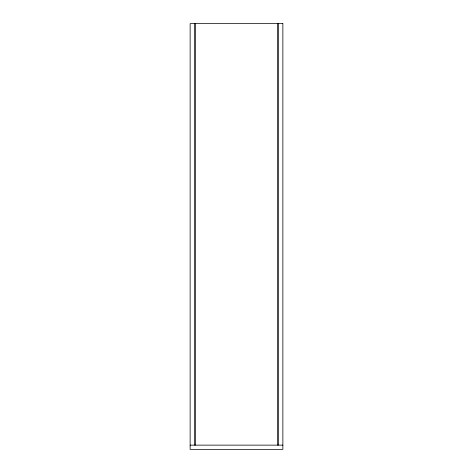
<?xml version="1.0" encoding="UTF-8"?>
<svg xmlns="http://www.w3.org/2000/svg" width="473" height="473" viewBox="0 0 473 473"><rect width="100%" height="100%" fill="white"/><g stroke="black" fill="none" stroke-linecap="round" stroke-linejoin="round"><path stroke-width="0.71" d="M190.134 445.134L282.866 445.134M278.65 23.65L278.65 445.134M277.385 23.65L277.385 445.134M195.615 23.65L195.615 445.134M194.35 23.65L194.35 445.134M282.866 23.65L190.134 23.65L190.134 449.35L282.866 449.35L282.866 23.65"/></g></svg>
